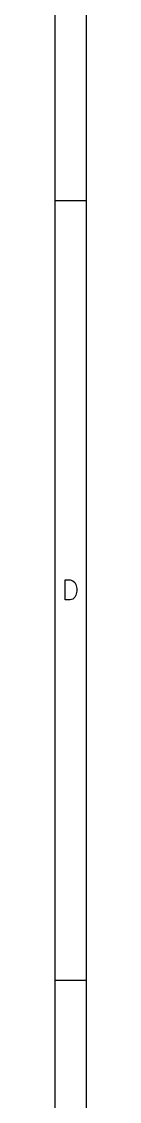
# Model space of a CAD drawing. Header units: inches. Extents: x 0.4 to 16.1, y -11.3 to -0.4.
# Drawn here: x 16.063 to 16.141, y -8.573 to -5.846 of the extents above; entities that cross this region are included whole.
import ezdxf

# ---------------------------------------------------------------- set-up
doc = ezdxf.new("R2010")
doc.units = ezdxf.units.IN
doc.header["$MEASUREMENT"] = 0
doc.layers.add('RED', color=14, linetype='CONTINUOUS')

msp = doc.modelspace()

# ---------------------------------------------------------------- linework, layer by layer
at = {"layer": 'RED', "linetype": 'CONTINUOUS'}
for p, q in [((16.1413, -0.3937), (16.1413, -11.2993)), ((16.0626, -0.4724), (16.0626, -11.2206)), ((16.1413, -6.2992), (16.0626, -6.2992)), ((16.0885, -7.3068), (16.0885, -7.2557)), ((16.0885, -7.2557), (16.1007, -7.2557)), ((16.1007, -7.2557), (16.108, -7.2581)), ((16.108, -7.2581), (16.1129, -7.263)), ((16.1129, -7.263), (16.1153, -7.2678)), ((16.1153, -7.2678), (16.1178, -7.2776)), ((16.1178, -7.2776), (16.1178, -7.2849)), ((16.108, -7.3044), (16.1007, -7.3068)), ((16.1129, -7.2995), (16.108, -7.3044)), ((16.1153, -7.2946), (16.1129, -7.2995)), ((16.1178, -7.2849), (16.1153, -7.2946)), ((16.1007, -7.3068), (16.0885, -7.3068)), ((16.1413, -8.2677), (16.0626, -8.2677))]:
    msp.add_line(p, q, dxfattribs=at)

doc.saveas('drawing.dxf')
